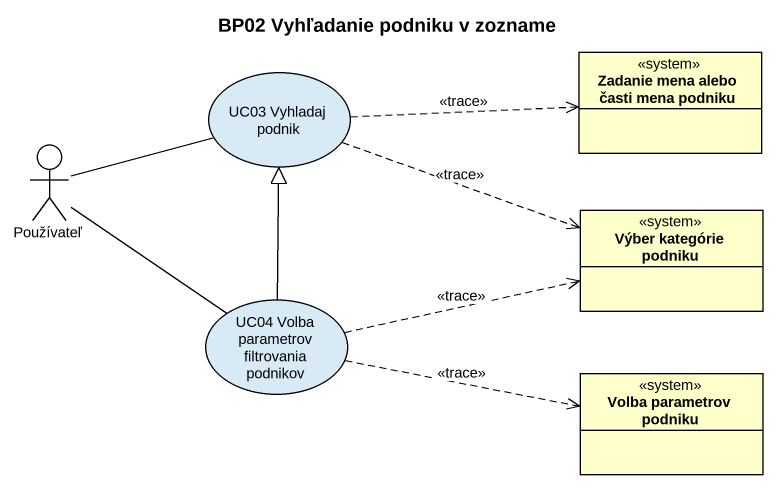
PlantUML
@startuml
title BP02 Vyhľadanie podniku v zozname
allowmixing
hide circle
hide empty members
usecase "UC03 Vyhladaj podnik" as UC03_Vyhladaj_podnik
class "Zadanie mena alebo časti mena podniku" as Zadanie_mena_alebo_časti <<system>>
actor Používateľ
class "Výber kategórie podniku" as Výber_kategórie_podniku <<system>>
usecase "UC04 Volba parametrov filtrovania podnikov" as UC04_Volba_parametrov
class "Volba parametrov podniku" as Volba_parametrov_podniku <<system>>
UC03_Vyhladaj_podnik .right.> Zadanie_mena_alebo_časti : <<trace>>
UC03_Vyhladaj_podnik .right.> Výber_kategórie_podniku : <<trace>>
Používateľ -right- UC03_Vyhladaj_podnik
Používateľ -- UC04_Volba_parametrov
UC04_Volba_parametrov -up-|> UC03_Vyhladaj_podnik
UC04_Volba_parametrov .right.> Výber_kategórie_podniku : <<trace>>
UC04_Volba_parametrov .right.> Volba_parametrov_podniku : <<trace>>
@enduml
